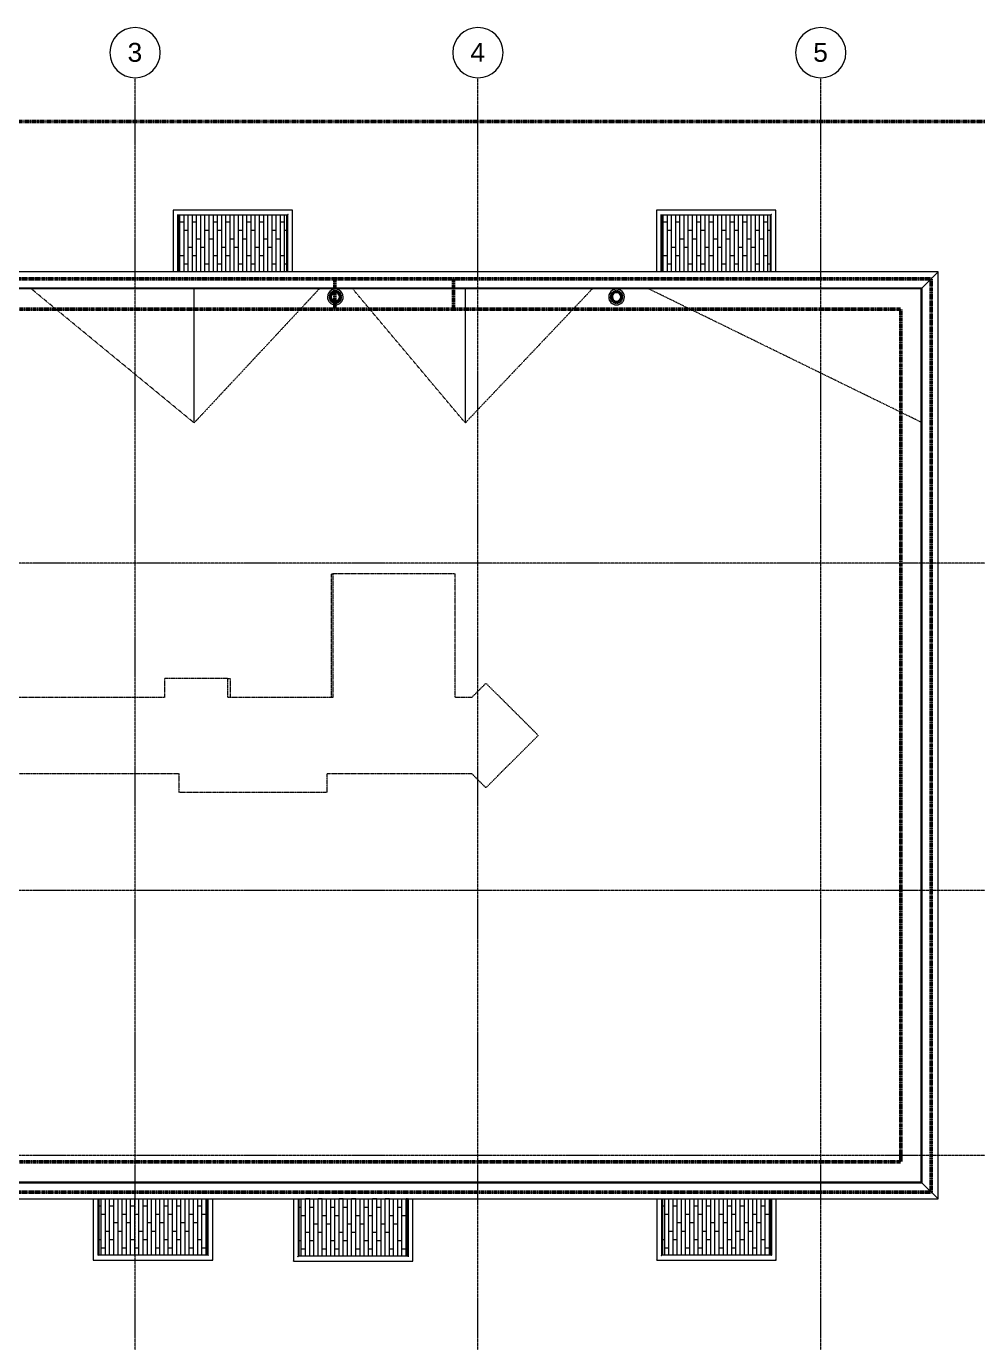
# Model space of a CAD drawing. Header units: inches. Extents: x -4235 to -464, y 9767 to 12359.
# Drawn here: x -2931 to -2024, y 11104 to 12359 of the extents above; entities that cross this region are included whole.
import ezdxf

# ---------------------------------------------------------------- set-up
doc = ezdxf.new("R2010")
doc.units = ezdxf.units.IN
doc.header["$MEASUREMENT"] = 0
for name, pattern in [('Dash 1_16_', [0.125, 0.0625, -0.0625]), ('Double Dash 3_8_', [1, 0.375, -0.125, 0.125, -0.125, 0.125, -0.125]), ('Grid Line 1_2_', [0.875, 0.5, -0.125, 0.125, -0.125])]:
    doc.linetypes.add(name, pattern=pattern)
for name, color, linetype, lineweight in [('A-FLOR-2', 7, 'Dash 1_16_', 9), ('A-FLOR-HRAL', 11, 'Continuous', 9), ('A-FLOR-PATT-1', 254, 'Continuous', 9), ('A-ROOF', 132, 'Continuous', 13), ('A-ROOF-1', 7, 'Dash 1_16_', 9), ('A-WALL-2', 113, 'Continuous', 9), ('C-PROP-LINE', 91, 'Double Dash 3_8_', 50), ('C-PROP-LINE-1', 91, 'Dash 1_16_', 50), ('M-EQPM', 50, 'Continuous', 9), ('S-GRID-1', 1, 'Grid Line 1_2_', 9), ('S-GRID-IDEN', 1, 'Continuous', 9)]:
    doc.layers.add(name, color=color, linetype=linetype, lineweight=lineweight)
doc.styles.add('Arial', font='arial.ttf', dxfattribs={"height": 18})

# ---------------------------------------------------------------- blocks, each defined once
blk = doc.blocks.new('Basic Wall _ EXT - FIBER CEMENT - SMALL - ___-2145929-BACKGROUND - ROOF PLAN')
at = {"layer": 'A-WALL-2'}
for p, q in [((-2061.4, 12125.2), (-3867.3, 12125.2)), ((-2061.4, 12125.2), (-2076.8, 12109.7)), ((-2076.8, 12109.7), (-3851.8, 12109.7)), ((-3851.6, 12109.5), (-2077, 12109.5)), ((-2077.5, 12109), (-3851.1, 12109)), ((-2077.1, 12109.5), (-2077.5, 12109))]:
    blk.add_line(p, q, dxfattribs=at)
at = {"layer": 'A-WALL-2', "flags": 128}
for points in [[(-2077, 12109.5), (-2077, 12109.5), (-2077, 12109.5), (-2077.1, 12109.5)], [(-2076.8, 12109.7), (-2076.9, 12109.7), (-2076.9, 12109.6), (-2077, 12109.6), (-2077, 12109.5), (-2077, 12109.5), (-2077, 12109.5)]]:
    blk.add_lwpolyline(points, dxfattribs=at)
blk = doc.blocks.new('Basic Wall _ EXT - FIBER CEMENT - SMALL - ___-2145930-BACKGROUND - ROOF PLAN')
at = {"layer": 'A-WALL-2'}
for p, q in [((-2076.8, 12109.7), (-2061.4, 12125.2)), ((-2061.4, 11240.8), (-2061.4, 12125.2)), ((-2077.5, 12109), (-2077.1, 12109.5)), ((-2077.5, 11257), (-2077.5, 12109)), ((-2077, 12109.5), (-2077, 11256.5)), ((-2076.8, 11256.3), (-2076.8, 12109.7)), ((-2077.1, 11256.5), (-2077.5, 11257)), ((-2061.4, 11240.8), (-2076.8, 11256.3))]:
    blk.add_line(p, q, dxfattribs=at)
at = {"layer": 'A-WALL-2', "flags": 128}
for points in [[(-2077.1, 12109.5), (-2077, 12109.5), (-2077, 12109.5), (-2077, 12109.5)], [(-2077, 12109.5), (-2077, 12109.5), (-2077, 12109.5), (-2077, 12109.6), (-2076.9, 12109.6), (-2076.9, 12109.7), (-2076.8, 12109.7)], [(-2077, 11256.5), (-2077, 11256.5), (-2077, 11256.5), (-2077.1, 11256.5)], [(-2076.8, 11256.3), (-2076.9, 11256.3), (-2076.9, 11256.4), (-2077, 11256.4), (-2077, 11256.5), (-2077, 11256.5), (-2077, 11256.5)]]:
    blk.add_lwpolyline(points, dxfattribs=at)
blk = doc.blocks.new('Basic Wall _ EXT - FIBER CEMENT - SMALL - ___-2145931-BACKGROUND - ROOF PLAN')
at = {"layer": 'A-WALL-2'}
for p, q in [((-3410.6, 11256.5), (-3411, 11257)), ((-3411, 11257), (-2077.5, 11257)), ((-2077, 11256.5), (-3410.5, 11256.5)), ((-3394.9, 11240.8), (-3410.3, 11256.3)), ((-3410.3, 11256.3), (-2076.8, 11256.3)), ((-2077.5, 11257), (-2077.1, 11256.5)), ((-2076.8, 11256.3), (-2061.4, 11240.8)), ((-3394.9, 11240.8), (-2061.4, 11240.8))]:
    blk.add_line(p, q, dxfattribs=at)
at = {"layer": 'A-WALL-2', "flags": 128}
for points in [[(-3410.5, 11256.5), (-3410.5, 11256.5), (-3410.5, 11256.5), (-3410.6, 11256.5)], [(-3410.3, 11256.3), (-3410.4, 11256.3), (-3410.4, 11256.4), (-3410.5, 11256.4), (-3410.5, 11256.5), (-3410.5, 11256.5), (-3410.5, 11256.5)], [(-2077.1, 11256.5), (-2077, 11256.5), (-2077, 11256.5), (-2077, 11256.5)], [(-2077, 11256.5), (-2077, 11256.5), (-2077, 11256.5), (-2077, 11256.4), (-2076.9, 11256.4), (-2076.9, 11256.3), (-2076.8, 11256.3)]]:
    blk.add_lwpolyline(points, dxfattribs=at)
blk = doc.blocks.new('Railing - Railing-2700260-BACKGROUND - ROOF PLAN')
at = {"layer": 'A-FLOR-HRAL'}
for p, q in [((-2216.1, 12184.2), (-2330.1, 12184.2)), ((-2330.1, 12184.2), (-2330.1, 12125.2)), ((-2216.1, 12125.2), (-2216.1, 12184.2)), ((-2325.4, 12179.5), (-2220.8, 12179.5)), ((-2325.4, 12125.2), (-2325.4, 12179.5)), ((-2220.8, 12179.5), (-2220.8, 12125.2))]:
    blk.add_line(p, q, dxfattribs=at)
for points, knots in [([(-2330.1, 12184.2), (-2330.1, 12184.2), (-2330.1, 12184.2), (-2330.1, 12184.2), (-2330.1, 12184.1), (-2330, 12184.1), (-2330, 12184.1), (-2330, 12184.1), (-2330, 12184), (-2329.9, 12184), (-2329.9, 12183.9), (-2329.8, 12183.9), (-2329.8, 12183.8), (-2329.7, 12183.8), (-2329.7, 12183.7)], [0, 0, 0, 0, 0.166667, 0.25, 0.333333, 0.416667, 0.458333, 0.5, 0.583333, 0.666667, 0.708333, 0.75, 0.833333, 1, 1, 1, 1]), ([(-2216.1, 12184.2), (-2216.1, 12184.2), (-2216.1, 12184.2), (-2216.1, 12184.2), (-2216.1, 12184.1), (-2216.2, 12184.1), (-2216.2, 12184.1), (-2216.2, 12184.1), (-2216.3, 12184), (-2216.3, 12184), (-2216.3, 12183.9), (-2216.4, 12183.9), (-2216.5, 12183.8), (-2216.5, 12183.8), (-2216.6, 12183.7)], [0, 0, 0, 0, 0.166667, 0.25, 0.333333, 0.416667, 0.458333, 0.5, 0.583333, 0.666667, 0.708333, 0.75, 0.833333, 1, 1, 1, 1]), ([(-2325.9, 12179.9), (-2325.8, 12179.9), (-2325.8, 12179.8), (-2325.7, 12179.8), (-2325.7, 12179.7), (-2325.6, 12179.7), (-2325.6, 12179.7), (-2325.6, 12179.6), (-2325.5, 12179.6), (-2325.5, 12179.6), (-2325.5, 12179.5), (-2325.4, 12179.5), (-2325.4, 12179.5), (-2325.4, 12179.5), (-2325.4, 12179.5)], [0, 0, 0, 0, 0.166667, 0.25, 0.333333, 0.375, 0.416667, 0.5, 0.541667, 0.583333, 0.666667, 0.75, 0.833333, 1, 1, 1, 1]), ([(-2220.3, 12179.9), (-2220.4, 12179.9), (-2220.4, 12179.8), (-2220.5, 12179.8), (-2220.6, 12179.7), (-2220.6, 12179.7), (-2220.6, 12179.7), (-2220.7, 12179.6), (-2220.7, 12179.6), (-2220.7, 12179.6), (-2220.7, 12179.5), (-2220.8, 12179.5), (-2220.8, 12179.5), (-2220.8, 12179.5), (-2220.8, 12179.5)], [0, 0, 0, 0, 0.166667, 0.25, 0.333333, 0.375, 0.416667, 0.5, 0.541667, 0.583333, 0.666667, 0.75, 0.833333, 1, 1, 1, 1])]:
    blk.add_open_spline(points, degree=3, knots=knots, dxfattribs=at)
blk = doc.blocks.new('Walls 23 - Walls 1-2567155-BACKGROUND - ROOF PLAN')
at = {"layer": 'A-WALL-2'}
for p, q in [((-2221.7, 12179.5), (-2221.7, 12125.2)), ((-2221, 12125.2), (-2221, 12179.5))]:
    blk.add_line(p, q, dxfattribs=at)
blk = doc.blocks.new('Walls 24 - Walls 1-2567174-BACKGROUND - ROOF PLAN')
at = {"layer": 'A-WALL-2'}
for p, q in [((-2325.2, 12179.5), (-2325.2, 12125.2)), ((-2324.5, 12125.2), (-2324.5, 12179.5))]:
    blk.add_line(p, q, dxfattribs=at)
blk = doc.blocks.new('Railing - Railing-2700272-BACKGROUND - ROOF PLAN')
at = {"layer": 'A-FLOR-HRAL'}
for p, q in [((-2676.3, 11240.8), (-2676.3, 11181.4)), ((-2671.6, 11186.1), (-2671.6, 11240.8)), ((-2567, 11240.8), (-2567, 11186.1)), ((-2562.3, 11181.4), (-2562.3, 11240.8)), ((-2676.3, 11181.4), (-2562.3, 11181.4)), ((-2567, 11186.1), (-2671.6, 11186.1))]:
    blk.add_line(p, q, dxfattribs=at)
for points, knots in [([(-2676.3, 11181.4), (-2676.3, 11181.4), (-2676.3, 11181.4), (-2676.3, 11181.4), (-2676.3, 11181.5), (-2676.2, 11181.5), (-2676.2, 11181.5), (-2676.2, 11181.5), (-2676.1, 11181.6), (-2676.1, 11181.6), (-2676.1, 11181.7), (-2676, 11181.7), (-2676, 11181.8), (-2675.9, 11181.8), (-2675.9, 11181.9)], [0, 0, 0, 0, 0.166667, 0.25, 0.333333, 0.416667, 0.458333, 0.5, 0.583333, 0.666667, 0.708333, 0.75, 0.833333, 1, 1, 1, 1]), ([(-2672.1, 11185.6), (-2672, 11185.7), (-2672, 11185.7), (-2671.9, 11185.8), (-2671.8, 11185.9), (-2671.8, 11185.9), (-2671.8, 11185.9), (-2671.7, 11186), (-2671.7, 11186), (-2671.7, 11186), (-2671.7, 11186.1), (-2671.6, 11186.1), (-2671.6, 11186.1), (-2671.6, 11186.1), (-2671.6, 11186.1)], [0, 0, 0, 0, 0.166667, 0.25, 0.333333, 0.375, 0.416667, 0.5, 0.541667, 0.583333, 0.666667, 0.75, 0.833333, 1, 1, 1, 1]), ([(-2566.5, 11185.6), (-2566.6, 11185.7), (-2566.6, 11185.7), (-2566.7, 11185.8), (-2566.8, 11185.9), (-2566.8, 11185.9), (-2566.8, 11185.9), (-2566.9, 11186), (-2566.9, 11186), (-2566.9, 11186), (-2566.9, 11186.1), (-2567, 11186.1), (-2567, 11186.1), (-2567, 11186.1), (-2567, 11186.1)], [0, 0, 0, 0, 0.166667, 0.25, 0.333333, 0.375, 0.416667, 0.5, 0.541667, 0.583333, 0.666667, 0.75, 0.833333, 1, 1, 1, 1]), ([(-2562.3, 11181.4), (-2562.3, 11181.4), (-2562.3, 11181.4), (-2562.3, 11181.4), (-2562.3, 11181.5), (-2562.4, 11181.5), (-2562.4, 11181.5), (-2562.4, 11181.5), (-2562.5, 11181.6), (-2562.5, 11181.6), (-2562.5, 11181.7), (-2562.6, 11181.7), (-2562.6, 11181.8), (-2562.7, 11181.8), (-2562.7, 11181.9)], [0, 0, 0, 0, 0.166667, 0.25, 0.333333, 0.416667, 0.458333, 0.5, 0.583333, 0.666667, 0.708333, 0.75, 0.833333, 1, 1, 1, 1])]:
    blk.add_open_spline(points, degree=3, knots=knots, dxfattribs=at)
blk = doc.blocks.new('Walls 126 - Walls 1-2568743-BACKGROUND - ROOF PLAN')
at = {"layer": 'A-WALL-2'}
for p, q in [((-2671.4, 11240.8), (-2671.4, 11186.1)), ((-2670.7, 11186.1), (-2670.7, 11240.8))]:
    blk.add_line(p, q, dxfattribs=at)
blk = doc.blocks.new('Walls 127 - Walls 1-2568762-BACKGROUND - ROOF PLAN')
at = {"layer": 'A-WALL-2'}
for p, q in [((-2567.9, 11240.8), (-2567.9, 11186.1)), ((-2567.2, 11186.1), (-2567.2, 11240.8))]:
    blk.add_line(p, q, dxfattribs=at)
blk = doc.blocks.new('Railing - Railing-2700286-BACKGROUND - ROOF PLAN')
at = {"layer": 'A-FLOR-HRAL'}
for p, q in [((-2677.1, 12184.2), (-2791.1, 12184.2)), ((-2791.1, 12184.2), (-2791.1, 12125.2)), ((-2677.1, 12125.2), (-2677.1, 12184.2)), ((-2786.4, 12179.5), (-2681.8, 12179.5)), ((-2786.4, 12125.2), (-2786.4, 12179.5)), ((-2681.8, 12179.5), (-2681.8, 12125.2))]:
    blk.add_line(p, q, dxfattribs=at)
for points, knots in [([(-2791.1, 12184.2), (-2791.1, 12184.2), (-2791.1, 12184.2), (-2791.1, 12184.2), (-2791.1, 12184.1), (-2791.1, 12184.1), (-2791, 12184.1), (-2791, 12184.1), (-2791, 12184), (-2790.9, 12184), (-2790.9, 12183.9), (-2790.8, 12183.9), (-2790.8, 12183.8), (-2790.7, 12183.8), (-2790.7, 12183.7)], [0, 0, 0, 0, 0.166667, 0.25, 0.333333, 0.416667, 0.458333, 0.5, 0.583333, 0.666667, 0.708333, 0.75, 0.833333, 1, 1, 1, 1]), ([(-2677.1, 12184.2), (-2677.1, 12184.2), (-2677.1, 12184.2), (-2677.1, 12184.2), (-2677.2, 12184.1), (-2677.2, 12184.1), (-2677.2, 12184.1), (-2677.2, 12184.1), (-2677.3, 12184), (-2677.3, 12184), (-2677.4, 12183.9), (-2677.4, 12183.9), (-2677.5, 12183.8), (-2677.5, 12183.8), (-2677.6, 12183.7)], [0, 0, 0, 0, 0.166667, 0.25, 0.333333, 0.416667, 0.458333, 0.5, 0.583333, 0.666667, 0.708333, 0.75, 0.833333, 1, 1, 1, 1]), ([(-2786.9, 12179.9), (-2786.9, 12179.9), (-2786.8, 12179.8), (-2786.7, 12179.8), (-2786.7, 12179.7), (-2786.6, 12179.7), (-2786.6, 12179.7), (-2786.6, 12179.6), (-2786.5, 12179.6), (-2786.5, 12179.6), (-2786.5, 12179.5), (-2786.5, 12179.5), (-2786.4, 12179.5), (-2786.4, 12179.5), (-2786.4, 12179.5)], [0, 0, 0, 0, 0.166667, 0.25, 0.333333, 0.375, 0.416667, 0.5, 0.541667, 0.583333, 0.666667, 0.75, 0.833333, 1, 1, 1, 1]), ([(-2681.4, 12179.9), (-2681.4, 12179.9), (-2681.5, 12179.8), (-2681.5, 12179.8), (-2681.6, 12179.7), (-2681.6, 12179.7), (-2681.6, 12179.7), (-2681.7, 12179.6), (-2681.7, 12179.6), (-2681.7, 12179.6), (-2681.8, 12179.5), (-2681.8, 12179.5), (-2681.8, 12179.5), (-2681.8, 12179.5), (-2681.8, 12179.5)], [0, 0, 0, 0, 0.166667, 0.25, 0.333333, 0.375, 0.416667, 0.5, 0.541667, 0.583333, 0.666667, 0.75, 0.833333, 1, 1, 1, 1])]:
    blk.add_open_spline(points, degree=3, knots=knots, dxfattribs=at)
blk = doc.blocks.new('Walls 79 - Walls 1-2571266-BACKGROUND - ROOF PLAN')
at = {"layer": 'A-WALL-2'}
for p, q in [((-2682.8, 12179.5), (-2682.8, 12125.2)), ((-2682, 12125.2), (-2682, 12179.5))]:
    blk.add_line(p, q, dxfattribs=at)
blk = doc.blocks.new('Walls 80 - Walls 1-2571285-BACKGROUND - ROOF PLAN')
at = {"layer": 'A-WALL-2'}
for p, q in [((-2786.3, 12179.5), (-2786.3, 12125.2)), ((-2785.5, 12125.2), (-2785.5, 12179.5))]:
    blk.add_line(p, q, dxfattribs=at)
blk = doc.blocks.new('Railing - Railing-2700296-BACKGROUND - ROOF PLAN')
at = {"layer": 'A-FLOR-HRAL'}
for p, q in [((-2867.2, 11240.8), (-2867.2, 11182.5)), ((-2862.4, 11187.3), (-2862.4, 11240.8)), ((-2757.8, 11240.8), (-2757.8, 11187.3)), ((-2753.1, 11182.5), (-2753.1, 11240.8)), ((-2867.2, 11182.5), (-2753.1, 11182.5)), ((-2757.8, 11187.3), (-2862.4, 11187.3))]:
    blk.add_line(p, q, dxfattribs=at)
for points, knots in [([(-2867.2, 11182.5), (-2867.2, 11182.5), (-2867.2, 11182.5), (-2867.1, 11182.6), (-2867.1, 11182.6), (-2867.1, 11182.6), (-2867.1, 11182.6), (-2867, 11182.7), (-2867, 11182.7), (-2866.9, 11182.8), (-2866.9, 11182.8), (-2866.9, 11182.8), (-2866.8, 11182.9), (-2866.7, 11183), (-2866.7, 11183)], [0, 0, 0, 0, 0.166667, 0.25, 0.333333, 0.416667, 0.458333, 0.5, 0.583333, 0.666667, 0.708333, 0.75, 0.833333, 1, 1, 1, 1]), ([(-2862.9, 11186.8), (-2862.9, 11186.8), (-2862.8, 11186.9), (-2862.7, 11187), (-2862.7, 11187), (-2862.7, 11187), (-2862.6, 11187.1), (-2862.6, 11187.1), (-2862.6, 11187.1), (-2862.5, 11187.2), (-2862.5, 11187.2), (-2862.5, 11187.2), (-2862.5, 11187.2), (-2862.4, 11187.3), (-2862.4, 11187.3)], [0, 0, 0, 0, 0.166667, 0.25, 0.333333, 0.375, 0.416667, 0.5, 0.541667, 0.583333, 0.666667, 0.75, 0.833333, 1, 1, 1, 1]), ([(-2757.4, 11186.8), (-2757.4, 11186.8), (-2757.5, 11186.9), (-2757.6, 11187), (-2757.6, 11187), (-2757.6, 11187), (-2757.7, 11187.1), (-2757.7, 11187.1), (-2757.7, 11187.1), (-2757.8, 11187.2), (-2757.8, 11187.2), (-2757.8, 11187.2), (-2757.8, 11187.2), (-2757.8, 11187.3), (-2757.8, 11187.3)], [0, 0, 0, 0, 0.166667, 0.25, 0.333333, 0.375, 0.416667, 0.5, 0.541667, 0.583333, 0.666667, 0.75, 0.833333, 1, 1, 1, 1]), ([(-2753.1, 11182.5), (-2753.1, 11182.5), (-2753.1, 11182.5), (-2753.2, 11182.6), (-2753.2, 11182.6), (-2753.2, 11182.6), (-2753.2, 11182.6), (-2753.3, 11182.7), (-2753.3, 11182.7), (-2753.4, 11182.8), (-2753.4, 11182.8), (-2753.4, 11182.8), (-2753.5, 11182.9), (-2753.6, 11183), (-2753.6, 11183)], [0, 0, 0, 0, 0.166667, 0.25, 0.333333, 0.416667, 0.458333, 0.5, 0.583333, 0.666667, 0.708333, 0.75, 0.833333, 1, 1, 1, 1])]:
    blk.add_open_spline(points, degree=3, knots=knots, dxfattribs=at)
blk = doc.blocks.new('Walls 91 - Walls 1-2572979-BACKGROUND - ROOF PLAN')
at = {"layer": 'A-WALL-2'}
for p, q in [((-2862.3, 11240.8), (-2862.3, 11187.3)), ((-2861.5, 11187.3), (-2861.5, 11240.8))]:
    blk.add_line(p, q, dxfattribs=at)
blk = doc.blocks.new('Walls 92 - Walls 1-2572998-BACKGROUND - ROOF PLAN')
at = {"layer": 'A-WALL-2'}
for p, q in [((-2758.8, 11240.8), (-2758.8, 11187.3)), ((-2758, 11187.3), (-2758, 11240.8))]:
    blk.add_line(p, q, dxfattribs=at)
blk = doc.blocks.new('Railing - Railing-2700298-BACKGROUND - ROOF PLAN')
at = {"layer": 'A-FLOR-HRAL'}
for p, q in [((-2329.8, 11240.8), (-2329.8, 11182.5)), ((-2325, 11187.3), (-2325, 11240.8)), ((-2220.4, 11240.8), (-2220.4, 11187.3)), ((-2215.7, 11182.5), (-2215.7, 11240.8)), ((-2329.8, 11182.5), (-2215.7, 11182.5)), ((-2220.4, 11187.3), (-2325, 11187.3))]:
    blk.add_line(p, q, dxfattribs=at)
for points, knots in [([(-2329.8, 11182.5), (-2329.8, 11182.5), (-2329.8, 11182.5), (-2329.7, 11182.6), (-2329.7, 11182.6), (-2329.7, 11182.6), (-2329.6, 11182.6), (-2329.6, 11182.7), (-2329.6, 11182.7), (-2329.5, 11182.8), (-2329.5, 11182.8), (-2329.5, 11182.8), (-2329.4, 11182.9), (-2329.3, 11183), (-2329.3, 11183)], [0, 0, 0, 0, 0.166667, 0.25, 0.333333, 0.416667, 0.458333, 0.5, 0.583333, 0.666667, 0.708333, 0.75, 0.833333, 1, 1, 1, 1]), ([(-2325.5, 11186.8), (-2325.5, 11186.8), (-2325.4, 11186.9), (-2325.3, 11187), (-2325.3, 11187), (-2325.2, 11187), (-2325.2, 11187.1), (-2325.2, 11187.1), (-2325.2, 11187.1), (-2325.1, 11187.2), (-2325.1, 11187.2), (-2325.1, 11187.2), (-2325, 11187.2), (-2325, 11187.3), (-2325, 11187.3)], [0, 0, 0, 0, 0.166667, 0.25, 0.333333, 0.375, 0.416667, 0.5, 0.541667, 0.583333, 0.666667, 0.75, 0.833333, 1, 1, 1, 1]), ([(-2220, 11186.8), (-2220, 11186.8), (-2220.1, 11186.9), (-2220.1, 11187), (-2220.2, 11187), (-2220.2, 11187), (-2220.3, 11187.1), (-2220.3, 11187.1), (-2220.3, 11187.1), (-2220.3, 11187.2), (-2220.4, 11187.2), (-2220.4, 11187.2), (-2220.4, 11187.2), (-2220.4, 11187.3), (-2220.4, 11187.3)], [0, 0, 0, 0, 0.166667, 0.25, 0.333333, 0.375, 0.416667, 0.5, 0.541667, 0.583333, 0.666667, 0.75, 0.833333, 1, 1, 1, 1]), ([(-2215.7, 11182.5), (-2215.7, 11182.5), (-2215.7, 11182.5), (-2215.7, 11182.6), (-2215.8, 11182.6), (-2215.8, 11182.6), (-2215.8, 11182.6), (-2215.9, 11182.7), (-2215.9, 11182.7), (-2215.9, 11182.8), (-2216, 11182.8), (-2216, 11182.8), (-2216.1, 11182.9), (-2216.1, 11183), (-2216.2, 11183)], [0, 0, 0, 0, 0.166667, 0.25, 0.333333, 0.416667, 0.458333, 0.5, 0.583333, 0.666667, 0.708333, 0.75, 0.833333, 1, 1, 1, 1])]:
    blk.add_open_spline(points, degree=3, knots=knots, dxfattribs=at)
blk = doc.blocks.new('Walls 95 - Walls 1-2573264-BACKGROUND - ROOF PLAN')
at = {"layer": 'A-WALL-2'}
for p, q in [((-2324.9, 11240.8), (-2324.9, 11187.3)), ((-2324.1, 11187.3), (-2324.1, 11240.8))]:
    blk.add_line(p, q, dxfattribs=at)
blk = doc.blocks.new('Walls 96 - Walls 1-2573283-BACKGROUND - ROOF PLAN')
at = {"layer": 'A-WALL-2'}
for p, q in [((-2221.4, 11240.8), (-2221.4, 11187.3)), ((-2220.6, 11187.3), (-2220.6, 11240.8))]:
    blk.add_line(p, q, dxfattribs=at)
blk = doc.blocks.new('22142613 - Roof Drains - Type A - 15_ Strainer - 8_ Drain-2082947-BACKGROUND - ROOF PLAN')
at = {"layer": 'M-EQPM'}
for p, q in [((-2370.5, 12105), (-2371.4, 12106.3)), ((-2369.3, 12105.6), (-2369.7, 12107)), ((-2366.6, 12107), (-2367, 12105.6)), ((-2364.9, 12106.3), (-2365.8, 12105)), ((-2375.6, 12101.2), (-2375.6, 12101.2)), ((-2372.6, 12101.6), (-2374.1, 12101.6)), ((-2372.4, 12100.2), (-2374, 12099.7)), ((-2372.3, 12102.9), (-2373.7, 12103.4)), ((-2371.9, 12098.9), (-2373.2, 12098)), ((-2371.6, 12104.1), (-2372.8, 12105)), ((-2372.1, 12101.2), (-2372.1, 12101)), ((-2371, 12097.9), (-2371.9, 12096.6)), ((-2369.8, 12097.2), (-2370.3, 12095.6)), ((-2366, 12095.6), (-2366.5, 12097.2)), ((-2364.4, 12096.6), (-2365.3, 12097.9)), ((-2363.5, 12105), (-2364.7, 12104.1)), ((-2363.1, 12098), (-2364.4, 12098.9)), ((-2364.1, 12101), (-2364.1, 12101.2)), ((-2362.6, 12103.4), (-2364, 12102.9)), ((-2362.3, 12099.7), (-2363.9, 12100.2)), ((-2362.2, 12101.6), (-2363.7, 12101.6)), ((-2360.6, 12101.2), (-2360.6, 12101.2))]:
    blk.add_line(p, q, dxfattribs=at)
at = {"layer": 'M-EQPM', "flags": 128}
for points in [[(-2370.9, 12104.8), (-2371.4, 12105.4), (-2371.8, 12106)], [(-2371.4, 12106.3), (-2371, 12105.7), (-2370.5, 12105.1)], [(-2369.7, 12105.4), (-2370, 12106.2), (-2370.2, 12106.9)], [(-2369.7, 12107), (-2369.5, 12106.3), (-2369.2, 12105.6)], [(-2368.4, 12105.7), (-2368.4, 12106.5), (-2368.4, 12107.2)], [(-2367.9, 12107.2), (-2367.9, 12106.5), (-2367.9, 12105.7)], [(-2367.1, 12105.6), (-2366.8, 12106.3), (-2366.6, 12107)], [(-2366.1, 12106.9), (-2366.3, 12106.2), (-2366.6, 12105.4)], [(-2365.8, 12105.1), (-2365.3, 12105.7), (-2364.9, 12106.3)], [(-2364.5, 12106), (-2364.9, 12105.4), (-2365.4, 12104.8)], [(-2374.1, 12101.6), (-2373.3, 12101.6), (-2372.6, 12101.7)], [(-2372.6, 12101.2), (-2373.4, 12101.1), (-2374.1, 12101.1)], [(-2374, 12099.7), (-2373.2, 12100), (-2372.5, 12100.3)], [(-2372.4, 12102.5), (-2373.1, 12102.7), (-2373.9, 12102.9)], [(-2372.3, 12099.8), (-2373.1, 12099.5), (-2373.8, 12099.2)], [(-2373.7, 12103.4), (-2373, 12103.2), (-2372.2, 12103)], [(-2373.2, 12098), (-2372.6, 12098.5), (-2371.9, 12099)], [(-2371.8, 12103.8), (-2372.5, 12104.2), (-2373.1, 12104.6)], [(-2371.6, 12098.6), (-2372.3, 12098.1), (-2372.9, 12097.6)], [(-2372.8, 12105), (-2372.2, 12104.6), (-2371.5, 12104.2)], [(-2371.9, 12096.6), (-2371.5, 12097.2), (-2371, 12097.9)], [(-2370.6, 12097.6), (-2371.1, 12096.9), (-2371.5, 12096.3)], [(-2370.3, 12095.6), (-2370, 12096.4), (-2369.8, 12097.2)], [(-2369.3, 12097), (-2369.6, 12096.3), (-2369.8, 12095.5)], [(-2368.4, 12095.2), (-2368.4, 12096.1), (-2368.4, 12096.9)], [(-2367.9, 12096.9), (-2367.9, 12096.1), (-2367.9, 12095.2)], [(-2366.5, 12095.5), (-2366.7, 12096.3), (-2367, 12097)], [(-2366.5, 12097.2), (-2366.3, 12096.4), (-2366, 12095.6)], [(-2364.8, 12096.3), (-2365.2, 12096.9), (-2365.7, 12097.6)], [(-2365.3, 12097.9), (-2364.8, 12097.2), (-2364.4, 12096.6)], [(-2364.8, 12104.2), (-2364.1, 12104.6), (-2363.5, 12105)], [(-2363.4, 12097.6), (-2364, 12098.1), (-2364.7, 12098.6)], [(-2363.2, 12104.6), (-2363.8, 12104.2), (-2364.5, 12103.8)], [(-2364.4, 12099), (-2363.7, 12098.5), (-2363.1, 12098)], [(-2364.1, 12103), (-2363.3, 12103.2), (-2362.6, 12103.4)], [(-2362.5, 12099.2), (-2363.2, 12099.5), (-2364, 12099.8)], [(-2362.4, 12102.9), (-2363.1, 12102.7), (-2363.9, 12102.5)], [(-2363.8, 12100.3), (-2363.1, 12100), (-2362.3, 12099.7)], [(-2363.7, 12101.7), (-2362.9, 12101.6), (-2362.2, 12101.6)], [(-2362.2, 12101.1), (-2362.9, 12101.1), (-2363.7, 12101.2)]]:
    blk.add_lwpolyline(points, dxfattribs=at)
at = {"layer": 'M-EQPM'}
for centre, major_axis, start_param, end_param in [((-2368.1, 12101.2), (7.5, 0), 0, 3.141593), ((-2368.1, 12101.2), (6, 0), 2.230094, 2.456861), ((-2368.1, 12101.3), (4, 0), 0, 3.141593), ((-2368.1, 12101.2), (6, 0), 1.921009, 2.146732), ((-2368.1, 12101.2), (6, 0), 1.612475, 1.83765), ((-2368.1, 12101.3), (4.43, 0), 1.820803, 1.933842), ((-2368.1, 12101.3), (4.43, 0), 1.514279, 1.627314), ((-2368.1, 12101.2), (6, 0), 1.303943, 1.529118), ((-2368.1, 12101.3), (4.43, 0), 1.207751, 1.32079), ((-2368.1, 12101.2), (6, 0), 0.994861, 1.220584), ((-2368.1, 12101.2), (6, 0), 0.684732, 0.911499), ((-2368.1, 12101.2), (7.5, 0), 3.141593, 6.283185), ((-2368.1, 12101.2), (7.5, 0), 3.141593, 6.283185), ((-2368.1, 12101.2), (6, 0), 2.851802, 3.081699), ((-2368.1, 12101.2), (6, 0), 3.16507, 3.39675), ((-2368.1, 12101.2), (6, 0), 3.48012, 3.713498), ((-2368.1, 12101.2), (6, 0), 2.540227, 2.768432), ((-2368.1, 12101.2), (6, 0), 3.796864, 4.031687), ((-2368.1, 12101.3), (4.43, 0), 3.060354, 3.141593), ((-2368.1, 12101.3), (4.43, 0), 3.141593, 3.173424), ((-2368.1, 12101.3), (4.43, 0), 3.375724, 3.488791), ((-2368.1, 12101.3), (4.43, 0), 2.747406, 2.860472), ((-2368.1, 12101.3), (4, 0), 3.141593, 6.283185), ((-2368.1, 12101.3), (4.43, 0), 3.693397, 3.806455), ((-2368.1, 12101.3), (4.43, 0), 2.43676, 2.549818), ((-2368.1, 12101.2), (6, 0), 4.11505, 4.350924), ((-2368.1, 12101.3), (4.43, 0), 4.013027, 4.126075), ((-2368.1, 12101.3), (4.43, 0), 2.128072, 2.241119), ((-2368.1, 12101.3), (4.43, 0), 4.334077, 4.447116), ((-2368.1, 12101.2), (6, 0), 4.434283, 4.67071), ((-2368.1, 12101.3), (4.43, 0), 4.655871, 4.768907), ((-2368.1, 12101.2), (6, 0), 4.754068, 4.990495), ((-2368.1, 12101.3), (4.43, 0), 4.977662, 5.090701), ((-2368.1, 12101.2), (6, 0), 5.073854, 5.309728), ((-2368.1, 12101.3), (4.43, 0), 0.900473, 1.013521), ((-2368.1, 12101.3), (4.43, 0), 5.298703, 5.411751), ((-2368.1, 12101.3), (4.43, 0), 0.591774, 0.704832), ((-2368.1, 12101.3), (4.43, 0), 5.618323, 5.731381), ((-2368.1, 12101.2), (6, 0), 5.393091, 5.627914), ((-2368.1, 12101.3), (4.43, 0), 0.28112, 0.394187), ((-2368.1, 12101.3), (4.43, 0), 5.935987, 6.049054), ((-2368.1, 12101.3), (4.43, 0), 0, 0.081239), ((-2368.1, 12101.3), (4.43, 0), 6.251354, 6.283185), ((-2368.1, 12101.2), (6, 0), 0.373161, 0.601365), ((-2368.1, 12101.2), (6, 0), 5.71128, 5.944658), ((-2368.1, 12101.2), (6, 0), 0.059893, 0.289791), ((-2368.1, 12101.2), (6, 0), 6.028028, 6.259707)]:
    blk.add_ellipse(centre, major_axis=major_axis, ratio=0.999788, start_param=start_param, end_param=end_param, dxfattribs=at)
blk = doc.blocks.new('Family - ___-1878357-BACKGROUND - ROOF PLAN')
at = {"layer": 'C-PROP-LINE'}
blk.add_line((-3989.6, 12268.7), (-629.6, 12268.7), dxfattribs=at)
blk = doc.blocks.new('Family - ___-2835860-BACKGROUND - ROOF PLAN')
at = {"layer": 'C-PROP-LINE-1'}
for p, q in [((-2636.9, 12118.6), (-3860.7, 12118.6)), ((-2636.9, 12118.6), (-2636.9, 12089.7)), ((-2523.7, 12089.7), (-2523.7, 12118.6)), ((-2067.9, 12118.6), (-2523.7, 12118.6)), ((-2067.9, 11247.4), (-2067.9, 12118.6)), ((-2636.9, 12089.7), (-2523.7, 12089.7)), ((-2067.9, 11247.4), (-3401.4, 11247.4))]:
    blk.add_line(p, q, dxfattribs=at)
blk = doc.blocks.new('Family - ___-2835903-BACKGROUND - ROOF PLAN')
at = {"layer": 'C-PROP-LINE-1'}
for p, q in [((-2096.8, 12089.7), (-3831.8, 12089.7)), ((-2096.8, 11276.3), (-2096.8, 12089.7)), ((-2096.8, 11276.3), (-3400.9, 11276.3))]:
    blk.add_line(p, q, dxfattribs=at)
blk = doc.blocks.new('Family - ___-2835932-BACKGROUND - ROOF PLAN')
at = {"layer": 'C-PROP-LINE-1'}
for p, q in [((-2067.9, 12118.6), (-3860.7, 12118.6)), ((-2067.9, 11247.4), (-2067.9, 12118.6)), ((-2067.9, 11247.4), (-3401.4, 11247.4))]:
    blk.add_line(p, q, dxfattribs=at)
blk = doc.blocks.new('Grid - Grid Head - Circle-50561-BACKGROUND - ROOF PLAN')
at = {"layer": 'S-GRID-IDEN'}
for start, end in [(360, 180), (180, 360)]:
    blk.add_arc((0, 0), 0.25, start, end, dxfattribs=at)

msp = doc.modelspace()

# ---------------------------------------------------------------- hatches: boundary and pattern name
at = {"layer": 'A-FLOR-PATT-1'}
h = msp.add_hatch(dxfattribs=at)
h.set_pattern_fill('FP_12', color=256, style=0, pattern_type=2)
h.set_pattern_definition([(270, (-3452.659, 11076.839), (4, 2e-16), []), (0, (-3452.659, 11076.839), (8, 8), [4, -28]), (0, (-3448.659, 11060.839), (8, 8), [4, -28])])
h.paths.add_polyline_path([(-2687.4, 12125.2), (-2682.8, 12125.2), (-2682.8, 12179.5), (-2785.5, 12179.5), (-2785.5, 12125.2), (-2743.5, 12125.2)], flags=0)
h.paths.add_polyline_path([(-2786.3, 12125.2), (-2786.3, 12179.5), (-2786.4, 12179.5), (-2786.4, 12125.2)], flags=0)
h.paths.add_polyline_path([(-2682, 12125.2), (-2681.8, 12125.2), (-2681.9, 12179.5), (-2682, 12179.5), (-2682, 12126)], flags=0)
h = msp.add_hatch(dxfattribs=at)
h.set_pattern_fill('FP_2', color=256, style=0, pattern_type=2)
h.set_pattern_definition([(270, (-2991.646, 11076.839), (4, 2e-16), []), (0, (-2991.646, 11076.839), (8, 8), [4, -28]), (0, (-2987.646, 11060.839), (8, 8), [4, -28])])
h.paths.add_polyline_path([(-2325.4, 12125.2), (-2325.2, 12125.2), (-2325.2, 12179.5), (-2325.4, 12179.5), (-2325.4, 12126)], flags=0)
h.paths.add_polyline_path([(-2323, 12125.2), (-2221.7, 12125.2), (-2221.7, 12179.5), (-2324.5, 12179.5), (-2324.5, 12125.2)], flags=0)
h.paths.add_polyline_path([(-2221, 12125.2), (-2220.8, 12125.2), (-2220.9, 12179.5), (-2221, 12179.5), (-2221, 12126)], flags=0)
h = msp.add_hatch(dxfattribs=at)
h.set_pattern_fill('FP_18', color=256, style=0, pattern_type=2)
h.set_pattern_definition([(90, (-2091.613, 12289.889), (-4, 2e-16), []), (180, (-2091.613, 12289.889), (-8, -8), [4, -28]), (180, (-2095.613, 12305.889), (-8, -8), [4, -28])])
h.paths.add_polyline_path([(-2862.3, 11187.3), (-2862.3, 11240.8), (-2862.4, 11240.8), (-2862.4, 11187.3)], flags=0)
h.paths.add_polyline_path([(-2771.5, 11187.3), (-2758.8, 11187.3), (-2758.8, 11240.8), (-2861.5, 11240.8), (-2861.5, 11187.3), (-2799.5, 11187.3)], flags=0)
h.paths.add_polyline_path([(-2757.9, 11187.3), (-2757.8, 11187.3), (-2757.8, 11240.8), (-2758, 11240.8), (-2758, 11187.3)], flags=0)
h = msp.add_hatch(dxfattribs=at)
h.set_pattern_fill('FP_7', color=256, style=0, pattern_type=2)
h.set_pattern_definition([(90, (-1900.764, 12288.752), (-4, 2e-16), []), (180, (-1900.764, 12288.752), (-8, -8), [4, -28]), (180, (-1904.764, 12304.752), (-8, -8), [4, -28])])
h.paths.add_polyline_path([(-2671.4, 11186.1), (-2671.4, 11240.8), (-2671.6, 11240.8), (-2671.6, 11186.1)], flags=0)
h.paths.add_polyline_path([(-2567, 11186.1), (-2567, 11186.1), (-2567, 11240.8), (-2567.2, 11240.8), (-2567.2, 11186.1)], flags=0)
h.paths.add_polyline_path([(-2670.7, 11186.1), (-2567.9, 11186.1), (-2567.9, 11240.8), (-2670.7, 11240.8), (-2670.7, 11191.3)], flags=0)
h = msp.add_hatch(dxfattribs=at)
h.set_pattern_fill('FP_19', color=256, style=0, pattern_type=2)
h.set_pattern_definition([(90, (-1554.201, 12289.889), (-4, 2e-16), []), (180, (-1554.201, 12289.889), (-8, -8), [4, -28]), (180, (-1558.201, 12305.889), (-8, -8), [4, -28])])
h.paths.add_polyline_path([(-2221.4, 11187.3), (-2221.4, 11240.8), (-2324.1, 11240.8), (-2324.1, 11187.3), (-2221.5, 11187.3)], flags=0)
h.paths.add_polyline_path([(-2325, 11187.3), (-2324.9, 11187.3), (-2324.9, 11240.8), (-2325, 11240.8), (-2325, 11187.3)], flags=0)
h.paths.add_polyline_path([(-2220.6, 11187.3), (-2220.4, 11187.3), (-2220.4, 11240.8), (-2220.6, 11240.8), (-2220.6, 11187.4)], flags=0)

# ---------------------------------------------------------------- linework, layer by layer
at = {"layer": 'A-FLOR-2'}
for p, q in [((-2522.1, 11837.2), (-2638.6, 11837.2)), ((-2638.6, 11837.2), (-2638.6, 11719.2)), ((-2522.1, 11719.2), (-2522.1, 11837.2)), ((-2738.7, 11737.2), (-2799.1, 11737.2)), ((-2799.1, 11737.2), (-2799.1, 11719.2)), ((-2738.7, 11719.2), (-2738.7, 11737.2)), ((-2492.7, 11732.8), (-2506.3, 11719.2)), ((-2442.8, 11683), (-2492.7, 11732.8)), ((-2799.1, 11719.2), (-3066.4, 11719.2)), ((-2638.6, 11719.2), (-2738.7, 11719.2)), ((-2506.3, 11719.2), (-2522.1, 11719.2)), ((-2492.7, 11633.1), (-2442.8, 11683)), ((-3024.9, 11646.7), (-2785.5, 11646.7)), ((-2785.5, 11646.7), (-2785.5, 11628.7)), ((-2644, 11628.7), (-2644, 11646.7)), ((-2644, 11646.7), (-2506.3, 11646.7)), ((-2506.3, 11646.7), (-2492.7, 11633.1)), ((-2785.5, 11628.7), (-2644, 11628.7))]:
    msp.add_line(p, q, dxfattribs=at)
at = {"layer": 'A-ROOF'}
for p, q in [((-2771, 11981.1), (-2771, 12109)), ((-2512.4, 12109), (-2512.4, 11981.1))]:
    msp.add_line(p, q, dxfattribs=at)
at = {"layer": 'A-ROOF-1'}
for p, q in [((-2771, 11981.1), (-2926.3, 12109)), ((-2651.6, 12109), (-2771, 11981.1)), ((-2512.4, 11981.1), (-2619.8, 12109)), ((-2391.2, 12109), (-2512.4, 11981.1)), ((-2077.5, 11981.7), (-2337.6, 12109)), ((-2639.9, 11719.2), (-2639.9, 11837.2)), ((-2639.9, 11837.2), (-2638.6, 11837.2)), ((-2738.7, 11737.2), (-2736.7, 11737.2)), ((-2736.7, 11737.2), (-2736.7, 11719.2))]:
    msp.add_line(p, q, dxfattribs=at)
at = {"layer": 'S-GRID-1'}
for p, q in [((-2827.3, 9836.2), (-2827.3, 12310.3)), ((-2500.3, 9836.2), (-2500.3, 12310.3)), ((-2173.3, 9836.2), (-2173.3, 12310.3)), ((-464.5, 11847.2), (-4185.7, 11847.2)), ((-464.5, 11535.2), (-4185.7, 11535.2)), ((-464.5, 11282.2), (-4185.7, 11282.2))]:
    msp.add_line(p, q, dxfattribs=at)

# ---------------------------------------------------------------- block references
at = {"layer": 'A-FLOR-HRAL'}
for name in ['Railing - Railing-2700286-BACKGROUND - ROOF PLAN', 'Railing - Railing-2700260-BACKGROUND - ROOF PLAN', 'Railing - Railing-2700296-BACKGROUND - ROOF PLAN', 'Railing - Railing-2700272-BACKGROUND - ROOF PLAN', 'Railing - Railing-2700298-BACKGROUND - ROOF PLAN']:
    msp.add_blockref(name, (0, 0), dxfattribs=at)
at = {"layer": 'A-WALL-2'}
for name in ['Walls 80 - Walls 1-2571285-BACKGROUND - ROOF PLAN', 'Walls 79 - Walls 1-2571266-BACKGROUND - ROOF PLAN', 'Walls 24 - Walls 1-2567174-BACKGROUND - ROOF PLAN', 'Walls 23 - Walls 1-2567155-BACKGROUND - ROOF PLAN', 'Basic Wall _ EXT - FIBER CEMENT - SMALL - ___-2145929-BACKGROUND - ROOF PLAN', 'Basic Wall _ EXT - FIBER CEMENT - SMALL - ___-2145930-BACKGROUND - ROOF PLAN', 'Basic Wall _ EXT - FIBER CEMENT - SMALL - ___-2145931-BACKGROUND - ROOF PLAN', 'Walls 91 - Walls 1-2572979-BACKGROUND - ROOF PLAN', 'Walls 92 - Walls 1-2572998-BACKGROUND - ROOF PLAN', 'Walls 126 - Walls 1-2568743-BACKGROUND - ROOF PLAN', 'Walls 127 - Walls 1-2568762-BACKGROUND - ROOF PLAN', 'Walls 95 - Walls 1-2573264-BACKGROUND - ROOF PLAN', 'Walls 96 - Walls 1-2573283-BACKGROUND - ROOF PLAN']:
    msp.add_blockref(name, (0, 0), dxfattribs=at)
at = {"layer": 'C-PROP-LINE'}
msp.add_blockref('Family - ___-1878357-BACKGROUND - ROOF PLAN', (0, 0), dxfattribs=at)
at = {"layer": 'C-PROP-LINE-1'}
for name in ['Family - ___-2835860-BACKGROUND - ROOF PLAN', 'Family - ___-2835932-BACKGROUND - ROOF PLAN', 'Family - ___-2835903-BACKGROUND - ROOF PLAN']:
    msp.add_blockref(name, (0, 0), dxfattribs=at)
at = {"layer": 'M-EQPM'}
for p in [(-268.2, 0), (0, 0)]:
    msp.add_blockref('22142613 - Roof Drains - Type A - 15_ Strainer - 8_ Drain-2082947-BACKGROUND - ROOF PLAN', p, dxfattribs=at)
at = {"layer": 'S-GRID-IDEN', "xscale": 95.99999999999994, "yscale": 95.99999999999994, "zscale": 95.99999999999994}
for p in [(-2827.3, 12334.3), (-2500.3, 12334.3), (-2173.3, 12334.3)]:
    msp.add_blockref('Grid - Grid Head - Circle-50561-BACKGROUND - ROOF PLAN', p, dxfattribs=at)

# ---------------------------------------------------------------- texts
at = {"layer": 'S-GRID-IDEN', "char_height": 18, "width": 16.968, "attachment_point": 1, "style": 'Arial'}
for s, insert in [('3', (-2834.5, 12343.6)), ('4', (-2507.5, 12343.6)), ('5', (-2180.5, 12343.6))]:
    msp.add_mtext(s, dxfattribs=dict(at, insert=insert))

doc.saveas('drawing.dxf')
